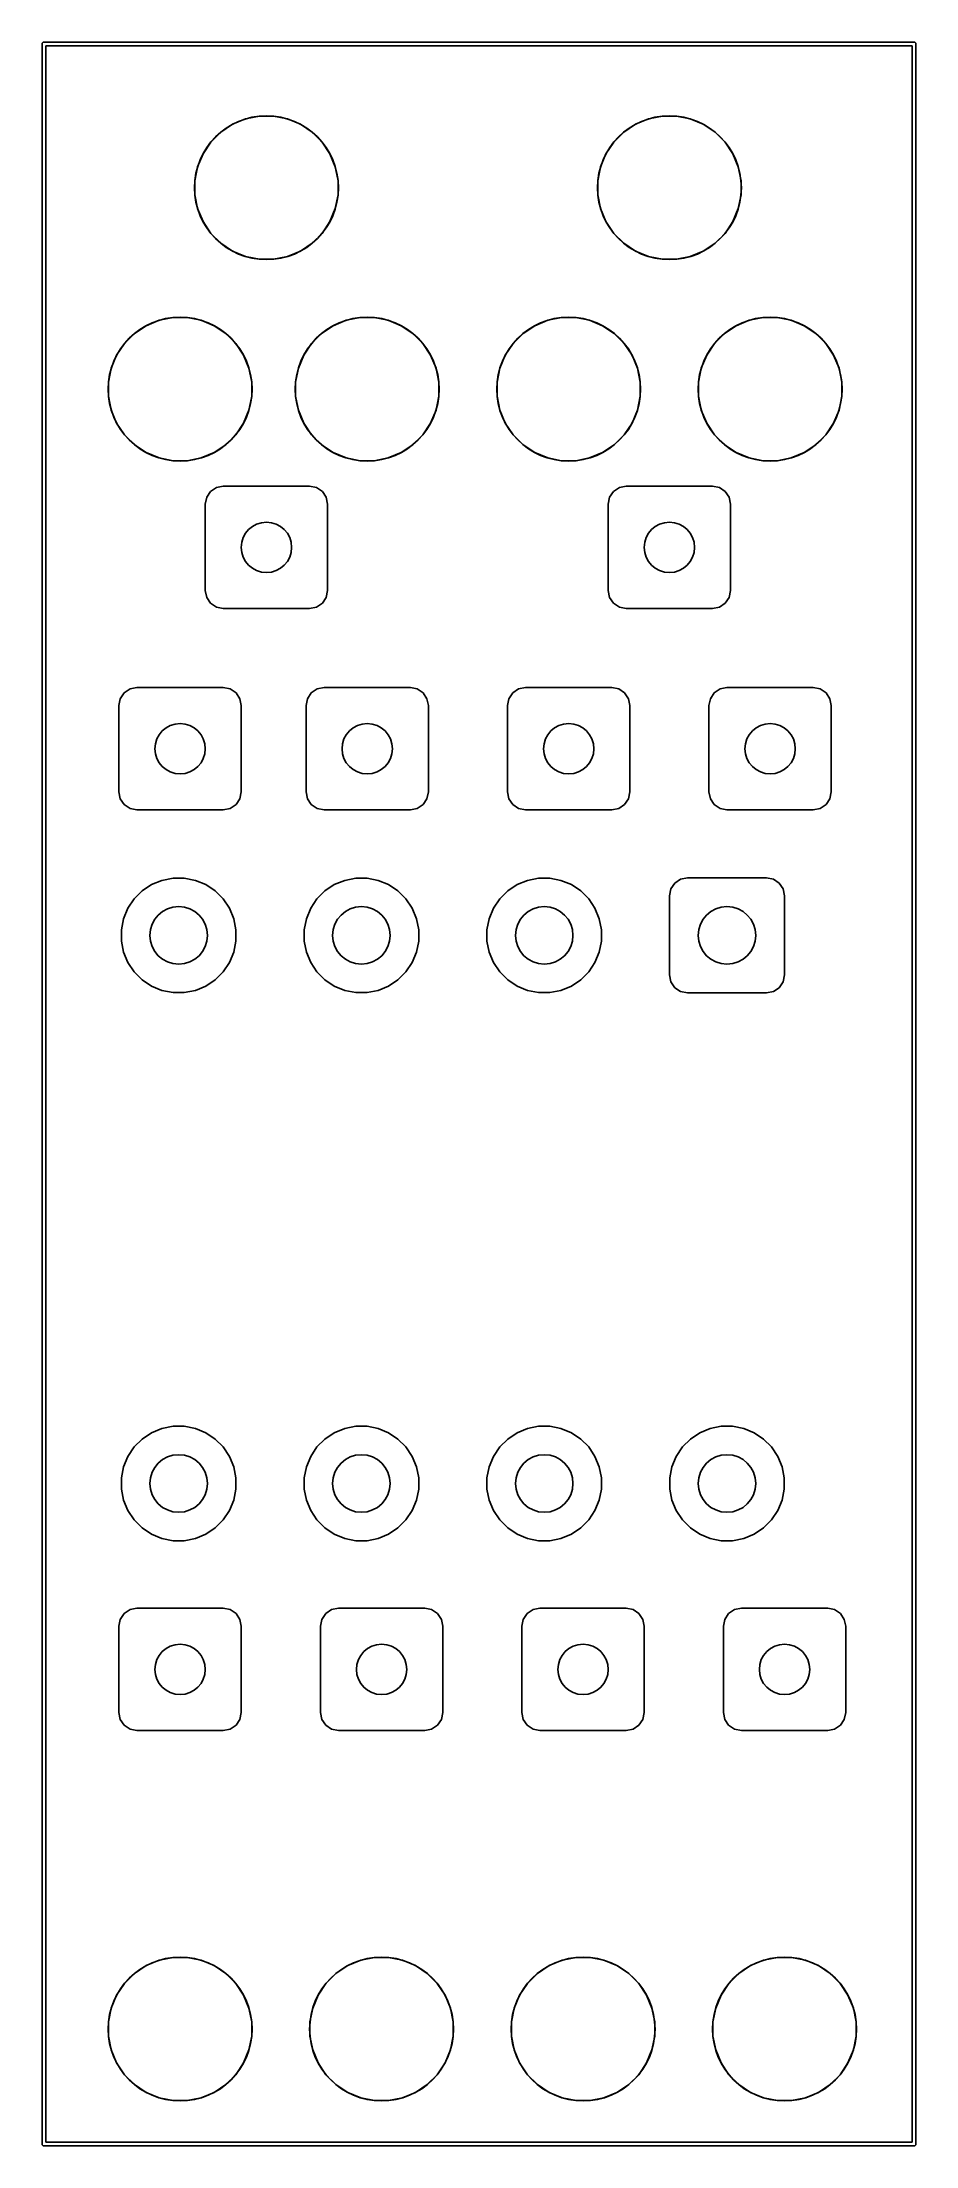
# Model space of a CAD drawing. Extents: x 131.9 to 144, y -91 to -61.8.
import ezdxf

# ---------------------------------------------------------------- set-up
doc = ezdxf.new("R2010")
doc.units = 0
doc.layers.add('BLACK', color=7, linetype='CONTINUOUS')

msp = doc.modelspace()

# ---------------------------------------------------------------- linework, layer by layer
at = {"layer": 'BLACK', "linetype": 'CONTINUOUS'}
for p, q in [((131.881736, -61.8), (131.883639, -61.790433)), ((131.881736, -91), (131.881736, -61.8)), ((131.883639, -61.790433), (131.897169, -61.776903)), ((131.897169, -61.776903), (131.906736, -61.775)), ((131.906736, -61.775), (144.000728, -61.775)), ((131.931736, -61.825), (131.931736, -90.975)), ((143.975728, -61.825), (131.931736, -61.825)), ((143.975728, -90.975), (143.975728, -61.825)), ((144.000728, -61.775), (144.010295, -61.776903)), ((144.010295, -61.776903), (144.023825, -61.790433)), ((144.023825, -61.790433), (144.025728, -61.8)), ((144.025728, -61.8), (144.025728, -91)), ((134.528603, -62.918079), (134.709715, -62.84306)), ((134.709715, -62.84306), (134.901983, -62.804815)), ((134.901983, -62.804815), (135.098017, -62.804815)), ((135.098017, -62.804815), (135.290285, -62.84306)), ((135.290285, -62.84306), (135.471397, -62.918079)), ((140.128603, -62.918079), (140.309715, -62.84306)), ((140.309715, -62.84306), (140.501983, -62.804815)), ((140.501983, -62.804815), (140.698017, -62.804815)), ((140.698017, -62.804815), (140.890285, -62.84306)), ((140.890285, -62.84306), (141.071397, -62.918079)), ((134.118079, -63.328603), (134.22699, -63.165607)), ((134.22699, -63.165607), (134.365607, -63.02699)), ((134.365607, -63.02699), (134.528603, -62.918079)), ((135.471397, -62.918079), (135.634393, -63.02699)), ((135.634393, -63.02699), (135.77301, -63.165607)), ((135.77301, -63.165607), (135.881921, -63.328603)), ((139.718079, -63.328603), (139.82699, -63.165607)), ((139.82699, -63.165607), (139.965607, -63.02699)), ((139.965607, -63.02699), (140.128603, -62.918079)), ((141.071397, -62.918079), (141.234393, -63.02699)), ((141.234393, -63.02699), (141.37301, -63.165607)), ((141.37301, -63.165607), (141.481921, -63.328603)), ((134.04306, -63.509715), (134.118079, -63.328603)), ((135.881921, -63.328603), (135.95694, -63.509715)), ((139.64306, -63.509715), (139.718079, -63.328603)), ((141.481921, -63.328603), (141.55694, -63.509715)), ((134.004815, -63.701983), (134.04306, -63.509715)), ((134.004815, -63.898017), (134.004815, -63.701983)), ((135.95694, -63.509715), (135.995185, -63.701983)), ((135.995185, -63.701983), (135.995185, -63.898017)), ((139.604815, -63.701983), (139.64306, -63.509715)), ((139.604815, -63.898017), (139.604815, -63.701983)), ((141.55694, -63.509715), (141.595185, -63.701983)), ((141.595185, -63.701983), (141.595185, -63.898017)), ((134.04306, -64.090285), (134.004815, -63.898017)), ((135.995185, -63.898017), (135.95694, -64.090285)), ((139.64306, -64.090285), (139.604815, -63.898017)), ((141.595185, -63.898017), (141.55694, -64.090285)), ((134.118079, -64.271397), (134.04306, -64.090285)), ((134.22699, -64.434393), (134.118079, -64.271397)), ((135.881921, -64.271397), (135.77301, -64.434393)), ((135.95694, -64.090285), (135.881921, -64.271397)), ((139.718079, -64.271397), (139.64306, -64.090285)), ((139.82699, -64.434393), (139.718079, -64.271397)), ((141.481921, -64.271397), (141.37301, -64.434393)), ((141.55694, -64.090285), (141.481921, -64.271397)), ((134.365607, -64.57301), (134.22699, -64.434393)), ((134.528603, -64.681921), (134.365607, -64.57301)), ((135.634393, -64.57301), (135.471397, -64.681921)), ((135.77301, -64.434393), (135.634393, -64.57301)), ((139.965607, -64.57301), (139.82699, -64.434393)), ((140.128603, -64.681921), (139.965607, -64.57301)), ((141.234393, -64.57301), (141.071397, -64.681921)), ((141.37301, -64.434393), (141.234393, -64.57301)), ((134.709715, -64.75694), (134.528603, -64.681921)), ((134.901983, -64.795185), (134.709715, -64.75694)), ((135.098017, -64.795185), (134.901983, -64.795185)), ((135.290285, -64.75694), (135.098017, -64.795185)), ((135.471397, -64.681921), (135.290285, -64.75694)), ((140.309715, -64.75694), (140.128603, -64.681921)), ((140.501983, -64.795185), (140.309715, -64.75694)), ((140.698017, -64.795185), (140.501983, -64.795185)), ((140.890285, -64.75694), (140.698017, -64.795185)), ((141.071397, -64.681921), (140.890285, -64.75694)), ((133.165607, -65.82699), (133.328603, -65.718079)), ((133.328603, -65.718079), (133.509715, -65.64306)), ((133.509715, -65.64306), (133.701983, -65.604815)), ((133.701983, -65.604815), (133.898017, -65.604815)), ((133.898017, -65.604815), (134.090285, -65.64306)), ((134.090285, -65.64306), (134.271397, -65.718079)), ((134.271397, -65.718079), (134.434393, -65.82699)), ((135.765607, -65.82699), (135.928603, -65.718079)), ((135.928603, -65.718079), (136.109715, -65.64306)), ((136.109715, -65.64306), (136.301983, -65.604815)), ((136.301983, -65.604815), (136.498017, -65.604815)), ((136.498017, -65.604815), (136.690285, -65.64306)), ((136.690285, -65.64306), (136.871397, -65.718079)), ((136.871397, -65.718079), (137.034393, -65.82699)), ((138.565607, -65.82699), (138.728603, -65.718079)), ((138.728603, -65.718079), (138.909715, -65.64306)), ((138.909715, -65.64306), (139.101983, -65.604815)), ((139.101983, -65.604815), (139.298017, -65.604815)), ((139.298017, -65.604815), (139.490285, -65.64306)), ((139.490285, -65.64306), (139.671397, -65.718079)), ((139.671397, -65.718079), (139.834393, -65.82699)), ((141.365607, -65.82699), (141.528603, -65.718079)), ((141.528603, -65.718079), (141.709715, -65.64306)), ((141.709715, -65.64306), (141.901983, -65.604815)), ((141.901983, -65.604815), (142.098017, -65.604815)), ((142.098017, -65.604815), (142.290285, -65.64306)), ((142.290285, -65.64306), (142.471397, -65.718079)), ((142.471397, -65.718079), (142.634393, -65.82699)), ((132.918079, -66.128603), (133.02699, -65.965607)), ((133.02699, -65.965607), (133.165607, -65.82699)), ((134.434393, -65.82699), (134.57301, -65.965607)), ((134.57301, -65.965607), (134.681921, -66.128603)), ((135.518079, -66.128603), (135.62699, -65.965607)), ((135.62699, -65.965607), (135.765607, -65.82699)), ((137.034393, -65.82699), (137.17301, -65.965607)), ((137.17301, -65.965607), (137.281921, -66.128603)), ((138.318079, -66.128603), (138.42699, -65.965607)), ((138.42699, -65.965607), (138.565607, -65.82699)), ((139.834393, -65.82699), (139.97301, -65.965607)), ((139.97301, -65.965607), (140.081921, -66.128603)), ((141.118079, -66.128603), (141.22699, -65.965607)), ((141.22699, -65.965607), (141.365607, -65.82699)), ((142.634393, -65.82699), (142.77301, -65.965607)), ((142.77301, -65.965607), (142.881921, -66.128603)), ((132.804815, -66.501983), (132.84306, -66.309715)), ((132.84306, -66.309715), (132.918079, -66.128603)), ((134.681921, -66.128603), (134.75694, -66.309715)), ((134.75694, -66.309715), (134.795185, -66.501983)), ((135.404815, -66.501983), (135.44306, -66.309715)), ((135.44306, -66.309715), (135.518079, -66.128603)), ((137.281921, -66.128603), (137.35694, -66.309715)), ((137.35694, -66.309715), (137.395185, -66.501983)), ((138.204815, -66.501983), (138.24306, -66.309715)), ((138.24306, -66.309715), (138.318079, -66.128603)), ((140.081921, -66.128603), (140.15694, -66.309715)), ((140.15694, -66.309715), (140.195185, -66.501983)), ((141.004815, -66.501983), (141.04306, -66.309715)), ((141.04306, -66.309715), (141.118079, -66.128603)), ((142.881921, -66.128603), (142.95694, -66.309715)), ((142.95694, -66.309715), (142.995185, -66.501983)), ((132.804815, -66.698017), (132.804815, -66.501983)), ((134.795185, -66.501983), (134.795185, -66.698017)), ((135.404815, -66.698017), (135.404815, -66.501983)), ((137.395185, -66.501983), (137.395185, -66.698017)), ((138.204815, -66.698017), (138.204815, -66.501983)), ((140.195185, -66.501983), (140.195185, -66.698017)), ((141.004815, -66.698017), (141.004815, -66.501983)), ((142.995185, -66.501983), (142.995185, -66.698017)), ((132.84306, -66.890285), (132.804815, -66.698017)), ((132.918079, -67.071397), (132.84306, -66.890285)), ((134.75694, -66.890285), (134.681921, -67.071397)), ((134.795185, -66.698017), (134.75694, -66.890285)), ((135.44306, -66.890285), (135.404815, -66.698017)), ((135.518079, -67.071397), (135.44306, -66.890285)), ((137.35694, -66.890285), (137.281921, -67.071397)), ((137.395185, -66.698017), (137.35694, -66.890285)), ((138.24306, -66.890285), (138.204815, -66.698017)), ((138.318079, -67.071397), (138.24306, -66.890285)), ((140.15694, -66.890285), (140.081921, -67.071397)), ((140.195185, -66.698017), (140.15694, -66.890285)), ((141.04306, -66.890285), (141.004815, -66.698017)), ((141.118079, -67.071397), (141.04306, -66.890285)), ((142.95694, -66.890285), (142.881921, -67.071397)), ((142.995185, -66.698017), (142.95694, -66.890285)), ((133.02699, -67.234393), (132.918079, -67.071397)), ((133.165607, -67.37301), (133.02699, -67.234393)), ((134.57301, -67.234393), (134.434393, -67.37301)), ((134.681921, -67.071397), (134.57301, -67.234393)), ((135.62699, -67.234393), (135.518079, -67.071397)), ((135.765607, -67.37301), (135.62699, -67.234393)), ((137.17301, -67.234393), (137.034393, -67.37301)), ((137.281921, -67.071397), (137.17301, -67.234393)), ((138.42699, -67.234393), (138.318079, -67.071397)), ((138.565607, -67.37301), (138.42699, -67.234393)), ((139.97301, -67.234393), (139.834393, -67.37301)), ((140.081921, -67.071397), (139.97301, -67.234393)), ((141.22699, -67.234393), (141.118079, -67.071397)), ((141.365607, -67.37301), (141.22699, -67.234393)), ((142.77301, -67.234393), (142.634393, -67.37301)), ((142.881921, -67.071397), (142.77301, -67.234393)), ((133.328603, -67.481921), (133.165607, -67.37301)), ((133.509715, -67.55694), (133.328603, -67.481921)), ((133.701983, -67.595185), (133.509715, -67.55694)), ((134.090285, -67.55694), (133.898017, -67.595185)), ((134.271397, -67.481921), (134.090285, -67.55694)), ((134.434393, -67.37301), (134.271397, -67.481921)), ((135.928603, -67.481921), (135.765607, -67.37301)), ((136.109715, -67.55694), (135.928603, -67.481921)), ((136.301983, -67.595185), (136.109715, -67.55694)), ((136.690285, -67.55694), (136.498017, -67.595185)), ((136.871397, -67.481921), (136.690285, -67.55694)), ((137.034393, -67.37301), (136.871397, -67.481921)), ((138.728603, -67.481921), (138.565607, -67.37301)), ((138.909715, -67.55694), (138.728603, -67.481921)), ((139.101983, -67.595185), (138.909715, -67.55694)), ((139.490285, -67.55694), (139.298017, -67.595185)), ((139.671397, -67.481921), (139.490285, -67.55694)), ((139.834393, -67.37301), (139.671397, -67.481921)), ((141.528603, -67.481921), (141.365607, -67.37301)), ((141.709715, -67.55694), (141.528603, -67.481921)), ((141.901983, -67.595185), (141.709715, -67.55694)), ((142.290285, -67.55694), (142.098017, -67.595185)), ((142.471397, -67.481921), (142.290285, -67.55694)), ((142.634393, -67.37301), (142.471397, -67.481921)), ((133.898017, -67.595185), (133.701983, -67.595185)), ((136.498017, -67.595185), (136.301983, -67.595185)), ((139.298017, -67.595185), (139.101983, -67.595185)), ((142.098017, -67.595185), (141.901983, -67.595185)), ((134.15, -68.2), (134.16903, -68.104329)), ((134.16903, -68.104329), (134.223223, -68.023223)), ((134.223223, -68.023223), (134.304329, -67.96903)), ((134.304329, -67.96903), (134.4, -67.95)), ((134.4, -67.95), (135.6, -67.95)), ((135.6, -67.95), (135.695671, -67.96903)), ((135.695671, -67.96903), (135.776777, -68.023223)), ((135.776777, -68.023223), (135.83097, -68.104329)), ((135.83097, -68.104329), (135.85, -68.2)), ((139.75, -68.2), (139.76903, -68.104329)), ((139.76903, -68.104329), (139.823223, -68.023223)), ((139.823223, -68.023223), (139.904329, -67.96903)), ((139.904329, -67.96903), (140, -67.95)), ((140, -67.95), (141.2, -67.95)), ((141.2, -67.95), (141.295671, -67.96903)), ((141.295671, -67.96903), (141.376777, -68.023223)), ((141.376777, -68.023223), (141.43097, -68.104329)), ((141.43097, -68.104329), (141.45, -68.2)), ((134.15, -69.4), (134.15, -68.2)), ((135.85, -68.2), (135.85, -69.4)), ((139.75, -69.4), (139.75, -68.2)), ((141.45, -68.2), (141.45, -69.4)), ((134.16903, -69.495671), (134.15, -69.4)), ((134.223223, -69.576777), (134.16903, -69.495671)), ((134.304329, -69.63097), (134.223223, -69.576777)), ((135.776777, -69.576777), (135.695671, -69.63097)), ((135.83097, -69.495671), (135.776777, -69.576777)), ((135.85, -69.4), (135.83097, -69.495671)), ((139.76903, -69.495671), (139.75, -69.4)), ((139.823223, -69.576777), (139.76903, -69.495671)), ((139.904329, -69.63097), (139.823223, -69.576777)), ((141.376777, -69.576777), (141.295671, -69.63097)), ((141.43097, -69.495671), (141.376777, -69.576777)), ((141.45, -69.4), (141.43097, -69.495671)), ((134.4, -69.65), (134.304329, -69.63097)), ((135.6, -69.65), (134.4, -69.65)), ((135.695671, -69.63097), (135.6, -69.65)), ((140, -69.65), (139.904329, -69.63097)), ((141.2, -69.65), (140, -69.65)), ((141.295671, -69.63097), (141.2, -69.65)), ((133.023223, -70.823223), (133.104329, -70.76903)), ((133.104329, -70.76903), (133.2, -70.75)), ((133.2, -70.75), (134.4, -70.75)), ((134.4, -70.75), (134.495671, -70.76903)), ((134.495671, -70.76903), (134.576777, -70.823223)), ((135.623223, -70.823223), (135.704329, -70.76903)), ((135.704329, -70.76903), (135.8, -70.75)), ((135.8, -70.75), (137, -70.75)), ((137, -70.75), (137.095671, -70.76903)), ((137.095671, -70.76903), (137.176777, -70.823223)), ((138.423223, -70.823223), (138.504329, -70.76903)), ((138.504329, -70.76903), (138.6, -70.75)), ((138.6, -70.75), (139.8, -70.75)), ((139.8, -70.75), (139.895671, -70.76903)), ((139.895671, -70.76903), (139.976777, -70.823223)), ((141.223223, -70.823223), (141.304329, -70.76903)), ((141.304329, -70.76903), (141.4, -70.75)), ((141.4, -70.75), (142.6, -70.75)), ((142.6, -70.75), (142.695671, -70.76903)), ((142.695671, -70.76903), (142.776777, -70.823223)), ((132.95, -71), (132.96903, -70.904329)), ((132.95, -72.2), (132.95, -71)), ((132.96903, -70.904329), (133.023223, -70.823223)), ((134.576777, -70.823223), (134.63097, -70.904329)), ((134.63097, -70.904329), (134.65, -71)), ((134.65, -71), (134.65, -72.2)), ((135.55, -71), (135.56903, -70.904329)), ((135.55, -72.2), (135.55, -71)), ((135.56903, -70.904329), (135.623223, -70.823223)), ((137.176777, -70.823223), (137.23097, -70.904329)), ((137.23097, -70.904329), (137.25, -71)), ((137.25, -71), (137.25, -72.2)), ((138.35, -71), (138.36903, -70.904329)), ((138.35, -72.2), (138.35, -71)), ((138.36903, -70.904329), (138.423223, -70.823223)), ((139.976777, -70.823223), (140.03097, -70.904329)), ((140.03097, -70.904329), (140.05, -71)), ((140.05, -71), (140.05, -72.2)), ((141.15, -71), (141.16903, -70.904329)), ((141.15, -72.2), (141.15, -71)), ((141.16903, -70.904329), (141.223223, -70.823223)), ((142.776777, -70.823223), (142.83097, -70.904329)), ((142.83097, -70.904329), (142.85, -71)), ((142.85, -71), (142.85, -72.2)), ((132.96903, -72.295671), (132.95, -72.2)), ((134.65, -72.2), (134.63097, -72.295671)), ((135.56903, -72.295671), (135.55, -72.2)), ((137.25, -72.2), (137.23097, -72.295671)), ((138.36903, -72.295671), (138.35, -72.2)), ((140.05, -72.2), (140.03097, -72.295671)), ((141.16903, -72.295671), (141.15, -72.2)), ((142.85, -72.2), (142.83097, -72.295671)), ((133.023223, -72.376777), (132.96903, -72.295671)), ((133.104329, -72.43097), (133.023223, -72.376777)), ((133.2, -72.45), (133.104329, -72.43097)), ((134.4, -72.45), (133.2, -72.45)), ((134.495671, -72.43097), (134.4, -72.45)), ((134.576777, -72.376777), (134.495671, -72.43097)), ((134.63097, -72.295671), (134.576777, -72.376777)), ((135.623223, -72.376777), (135.56903, -72.295671)), ((135.704329, -72.43097), (135.623223, -72.376777)), ((135.8, -72.45), (135.704329, -72.43097)), ((137, -72.45), (135.8, -72.45)), ((137.095671, -72.43097), (137, -72.45)), ((137.176777, -72.376777), (137.095671, -72.43097)), ((137.23097, -72.295671), (137.176777, -72.376777)), ((138.423223, -72.376777), (138.36903, -72.295671)), ((138.504329, -72.43097), (138.423223, -72.376777)), ((138.6, -72.45), (138.504329, -72.43097)), ((139.8, -72.45), (138.6, -72.45)), ((139.895671, -72.43097), (139.8, -72.45)), ((139.976777, -72.376777), (139.895671, -72.43097)), ((140.03097, -72.295671), (139.976777, -72.376777)), ((141.223223, -72.376777), (141.16903, -72.295671)), ((141.304329, -72.43097), (141.223223, -72.376777)), ((141.4, -72.45), (141.304329, -72.43097)), ((142.6, -72.45), (141.4, -72.45)), ((142.695671, -72.43097), (142.6, -72.45)), ((142.776777, -72.376777), (142.695671, -72.43097)), ((142.83097, -72.295671), (142.776777, -72.376777)), ((133.547772, -73.429448), (133.701586, -73.398852)), ((133.701586, -73.398852), (133.858414, -73.398852)), ((133.858414, -73.398852), (134.012228, -73.429448)), ((136.087772, -73.429448), (136.241586, -73.398852)), ((136.241586, -73.398852), (136.398414, -73.398852)), ((136.398414, -73.398852), (136.552228, -73.429448)), ((138.627772, -73.429448), (138.781586, -73.398852)), ((138.781586, -73.398852), (138.938414, -73.398852)), ((138.938414, -73.398852), (139.092228, -73.429448)), ((140.673223, -73.468223), (140.754329, -73.41403)), ((140.754329, -73.41403), (140.85, -73.395)), ((140.85, -73.395), (141.95, -73.395)), ((141.95, -73.395), (142.045671, -73.41403)), ((142.045671, -73.41403), (142.126777, -73.468223)), ((133.074463, -73.817883), (133.161592, -73.687485)), ((133.161592, -73.687485), (133.272485, -73.576592)), ((133.272485, -73.576592), (133.402883, -73.489463)), ((133.402883, -73.489463), (133.547772, -73.429448)), ((134.012228, -73.429448), (134.157117, -73.489463)), ((134.157117, -73.489463), (134.287515, -73.576592)), ((134.287515, -73.576592), (134.398408, -73.687485)), ((134.398408, -73.687485), (134.485537, -73.817883)), ((135.614463, -73.817883), (135.701592, -73.687485)), ((135.701592, -73.687485), (135.812485, -73.576592)), ((135.812485, -73.576592), (135.942883, -73.489463)), ((135.942883, -73.489463), (136.087772, -73.429448)), ((136.552228, -73.429448), (136.697117, -73.489463)), ((136.697117, -73.489463), (136.827515, -73.576592)), ((136.827515, -73.576592), (136.938408, -73.687485)), ((136.938408, -73.687485), (137.025537, -73.817883)), ((138.154463, -73.817883), (138.241592, -73.687485)), ((138.241592, -73.687485), (138.352485, -73.576592)), ((138.352485, -73.576592), (138.482883, -73.489463)), ((138.482883, -73.489463), (138.627772, -73.429448)), ((139.092228, -73.429448), (139.237117, -73.489463)), ((139.237117, -73.489463), (139.367515, -73.576592)), ((139.367515, -73.576592), (139.478408, -73.687485)), ((139.478408, -73.687485), (139.565537, -73.817883)), ((140.6, -73.645), (140.61903, -73.549329)), ((140.6, -74.745), (140.6, -73.645)), ((140.61903, -73.549329), (140.673223, -73.468223)), ((142.126777, -73.468223), (142.18097, -73.549329)), ((142.18097, -73.549329), (142.2, -73.645)), ((142.2, -73.645), (142.2, -74.745)), ((132.983852, -74.116586), (133.014448, -73.962772)), ((133.014448, -73.962772), (133.074463, -73.817883)), ((134.485537, -73.817883), (134.545552, -73.962772)), ((134.545552, -73.962772), (134.576148, -74.116586)), ((135.523852, -74.116586), (135.554448, -73.962772)), ((135.554448, -73.962772), (135.614463, -73.817883)), ((137.025537, -73.817883), (137.085552, -73.962772)), ((137.085552, -73.962772), (137.116148, -74.116586)), ((138.063852, -74.116586), (138.094448, -73.962772)), ((138.094448, -73.962772), (138.154463, -73.817883)), ((139.565537, -73.817883), (139.625552, -73.962772)), ((139.625552, -73.962772), (139.656148, -74.116586)), ((132.983852, -74.273414), (132.983852, -74.116586)), ((133.014448, -74.427228), (132.983852, -74.273414)), ((134.576148, -74.273414), (134.545552, -74.427228)), ((134.576148, -74.116586), (134.576148, -74.273414)), ((135.523852, -74.273414), (135.523852, -74.116586)), ((135.554448, -74.427228), (135.523852, -74.273414)), ((137.116148, -74.273414), (137.085552, -74.427228)), ((137.116148, -74.116586), (137.116148, -74.273414)), ((138.063852, -74.273414), (138.063852, -74.116586)), ((138.094448, -74.427228), (138.063852, -74.273414)), ((139.656148, -74.273414), (139.625552, -74.427228)), ((139.656148, -74.116586), (139.656148, -74.273414)), ((133.074463, -74.572117), (133.014448, -74.427228)), ((133.161592, -74.702515), (133.074463, -74.572117)), ((134.485537, -74.572117), (134.398408, -74.702515)), ((134.545552, -74.427228), (134.485537, -74.572117)), ((135.614463, -74.572117), (135.554448, -74.427228)), ((135.701592, -74.702515), (135.614463, -74.572117)), ((137.025537, -74.572117), (136.938408, -74.702515)), ((137.085552, -74.427228), (137.025537, -74.572117)), ((138.154463, -74.572117), (138.094448, -74.427228)), ((138.241592, -74.702515), (138.154463, -74.572117)), ((139.565537, -74.572117), (139.478408, -74.702515)), ((139.625552, -74.427228), (139.565537, -74.572117)), ((133.272485, -74.813408), (133.161592, -74.702515)), ((133.402883, -74.900537), (133.272485, -74.813408)), ((134.287515, -74.813408), (134.157117, -74.900537)), ((134.398408, -74.702515), (134.287515, -74.813408)), ((135.812485, -74.813408), (135.701592, -74.702515)), ((135.942883, -74.900537), (135.812485, -74.813408)), ((136.827515, -74.813408), (136.697117, -74.900537)), ((136.938408, -74.702515), (136.827515, -74.813408)), ((138.352485, -74.813408), (138.241592, -74.702515)), ((138.482883, -74.900537), (138.352485, -74.813408)), ((139.367515, -74.813408), (139.237117, -74.900537)), ((139.478408, -74.702515), (139.367515, -74.813408)), ((140.61903, -74.840671), (140.6, -74.745)), ((140.673223, -74.921777), (140.61903, -74.840671)), ((142.18097, -74.840671), (142.126777, -74.921777)), ((142.2, -74.745), (142.18097, -74.840671)), ((133.547772, -74.960552), (133.402883, -74.900537)), ((133.701586, -74.991148), (133.547772, -74.960552)), ((133.858414, -74.991148), (133.701586, -74.991148)), ((134.012228, -74.960552), (133.858414, -74.991148)), ((134.157117, -74.900537), (134.012228, -74.960552)), ((136.087772, -74.960552), (135.942883, -74.900537)), ((136.241586, -74.991148), (136.087772, -74.960552)), ((136.398414, -74.991148), (136.241586, -74.991148)), ((136.552228, -74.960552), (136.398414, -74.991148)), ((136.697117, -74.900537), (136.552228, -74.960552)), ((138.627772, -74.960552), (138.482883, -74.900537)), ((138.781586, -74.991148), (138.627772, -74.960552)), ((138.938414, -74.991148), (138.781586, -74.991148)), ((139.092228, -74.960552), (138.938414, -74.991148)), ((139.237117, -74.900537), (139.092228, -74.960552)), ((140.754329, -74.97597), (140.673223, -74.921777)), ((140.85, -74.995), (140.754329, -74.97597)), ((141.95, -74.995), (140.85, -74.995)), ((142.045671, -74.97597), (141.95, -74.995)), ((142.126777, -74.921777), (142.045671, -74.97597)), ((133.547772, -81.049448), (133.701586, -81.018852)), ((133.701586, -81.018852), (133.858414, -81.018852)), ((133.858414, -81.018852), (134.012228, -81.049448)), ((136.087772, -81.049448), (136.241586, -81.018852)), ((136.241586, -81.018852), (136.398414, -81.018852)), ((136.398414, -81.018852), (136.552228, -81.049448)), ((138.627772, -81.049448), (138.781586, -81.018852)), ((138.781586, -81.018852), (138.938414, -81.018852)), ((138.938414, -81.018852), (139.092228, -81.049448)), ((141.167772, -81.049448), (141.321586, -81.018852)), ((141.321586, -81.018852), (141.478414, -81.018852)), ((141.478414, -81.018852), (141.632228, -81.049448)), ((133.074463, -81.437883), (133.161592, -81.307485)), ((133.161592, -81.307485), (133.272485, -81.196592)), ((133.272485, -81.196592), (133.402883, -81.109463)), ((133.402883, -81.109463), (133.547772, -81.049448)), ((134.012228, -81.049448), (134.157117, -81.109463)), ((134.157117, -81.109463), (134.287515, -81.196592)), ((134.287515, -81.196592), (134.398408, -81.307485)), ((134.398408, -81.307485), (134.485537, -81.437883)), ((135.614463, -81.437883), (135.701592, -81.307485)), ((135.701592, -81.307485), (135.812485, -81.196592)), ((135.812485, -81.196592), (135.942883, -81.109463)), ((135.942883, -81.109463), (136.087772, -81.049448)), ((136.552228, -81.049448), (136.697117, -81.109463)), ((136.697117, -81.109463), (136.827515, -81.196592)), ((136.827515, -81.196592), (136.938408, -81.307485)), ((136.938408, -81.307485), (137.025537, -81.437883)), ((138.154463, -81.437883), (138.241592, -81.307485)), ((138.241592, -81.307485), (138.352485, -81.196592)), ((138.352485, -81.196592), (138.482883, -81.109463)), ((138.482883, -81.109463), (138.627772, -81.049448)), ((139.092228, -81.049448), (139.237117, -81.109463)), ((139.237117, -81.109463), (139.367515, -81.196592)), ((139.367515, -81.196592), (139.478408, -81.307485)), ((139.478408, -81.307485), (139.565537, -81.437883)), ((140.694463, -81.437883), (140.781592, -81.307485)), ((140.781592, -81.307485), (140.892485, -81.196592)), ((140.892485, -81.196592), (141.022883, -81.109463)), ((141.022883, -81.109463), (141.167772, -81.049448)), ((141.632228, -81.049448), (141.777117, -81.109463)), ((141.777117, -81.109463), (141.907515, -81.196592)), ((141.907515, -81.196592), (142.018408, -81.307485)), ((142.018408, -81.307485), (142.105537, -81.437883)), ((132.983852, -81.736586), (133.014448, -81.582772)), ((133.014448, -81.582772), (133.074463, -81.437883)), ((134.485537, -81.437883), (134.545552, -81.582772)), ((134.545552, -81.582772), (134.576148, -81.736586)), ((135.523852, -81.736586), (135.554448, -81.582772)), ((135.554448, -81.582772), (135.614463, -81.437883)), ((137.025537, -81.437883), (137.085552, -81.582772)), ((137.085552, -81.582772), (137.116148, -81.736586)), ((138.063852, -81.736586), (138.094448, -81.582772)), ((138.094448, -81.582772), (138.154463, -81.437883)), ((139.565537, -81.437883), (139.625552, -81.582772)), ((139.625552, -81.582772), (139.656148, -81.736586)), ((140.603852, -81.736586), (140.634448, -81.582772)), ((140.634448, -81.582772), (140.694463, -81.437883)), ((142.105537, -81.437883), (142.165552, -81.582772)), ((142.165552, -81.582772), (142.196148, -81.736586)), ((132.983852, -81.893414), (132.983852, -81.736586)), ((133.014448, -82.047228), (132.983852, -81.893414)), ((134.576148, -81.893414), (134.545552, -82.047228)), ((134.576148, -81.736586), (134.576148, -81.893414)), ((135.523852, -81.893414), (135.523852, -81.736586)), ((135.554448, -82.047228), (135.523852, -81.893414)), ((137.116148, -81.893414), (137.085552, -82.047228)), ((137.116148, -81.736586), (137.116148, -81.893414)), ((138.063852, -81.893414), (138.063852, -81.736586)), ((138.094448, -82.047228), (138.063852, -81.893414)), ((139.656148, -81.893414), (139.625552, -82.047228)), ((139.656148, -81.736586), (139.656148, -81.893414)), ((140.603852, -81.893414), (140.603852, -81.736586)), ((140.634448, -82.047228), (140.603852, -81.893414)), ((142.196148, -81.893414), (142.165552, -82.047228)), ((142.196148, -81.736586), (142.196148, -81.893414)), ((133.074463, -82.192117), (133.014448, -82.047228)), ((133.161592, -82.322515), (133.074463, -82.192117)), ((134.485537, -82.192117), (134.398408, -82.322515)), ((134.545552, -82.047228), (134.485537, -82.192117)), ((135.614463, -82.192117), (135.554448, -82.047228)), ((135.701592, -82.322515), (135.614463, -82.192117)), ((137.025537, -82.192117), (136.938408, -82.322515)), ((137.085552, -82.047228), (137.025537, -82.192117)), ((138.154463, -82.192117), (138.094448, -82.047228)), ((138.241592, -82.322515), (138.154463, -82.192117)), ((139.565537, -82.192117), (139.478408, -82.322515)), ((139.625552, -82.047228), (139.565537, -82.192117)), ((140.694463, -82.192117), (140.634448, -82.047228)), ((140.781592, -82.322515), (140.694463, -82.192117)), ((142.105537, -82.192117), (142.018408, -82.322515)), ((142.165552, -82.047228), (142.105537, -82.192117)), ((133.272485, -82.433408), (133.161592, -82.322515)), ((133.402883, -82.520537), (133.272485, -82.433408)), ((134.287515, -82.433408), (134.157117, -82.520537)), ((134.398408, -82.322515), (134.287515, -82.433408)), ((135.812485, -82.433408), (135.701592, -82.322515)), ((135.942883, -82.520537), (135.812485, -82.433408)), ((136.827515, -82.433408), (136.697117, -82.520537)), ((136.938408, -82.322515), (136.827515, -82.433408)), ((138.352485, -82.433408), (138.241592, -82.322515)), ((138.482883, -82.520537), (138.352485, -82.433408)), ((139.367515, -82.433408), (139.237117, -82.520537)), ((139.478408, -82.322515), (139.367515, -82.433408)), ((140.892485, -82.433408), (140.781592, -82.322515)), ((141.022883, -82.520537), (140.892485, -82.433408)), ((141.907515, -82.433408), (141.777117, -82.520537)), ((142.018408, -82.322515), (141.907515, -82.433408)), ((133.547772, -82.580552), (133.402883, -82.520537)), ((133.701586, -82.611148), (133.547772, -82.580552)), ((133.858414, -82.611148), (133.701586, -82.611148)), ((134.012228, -82.580552), (133.858414, -82.611148)), ((134.157117, -82.520537), (134.012228, -82.580552)), ((136.087772, -82.580552), (135.942883, -82.520537)), ((136.241586, -82.611148), (136.087772, -82.580552)), ((136.398414, -82.611148), (136.241586, -82.611148)), ((136.552228, -82.580552), (136.398414, -82.611148)), ((136.697117, -82.520537), (136.552228, -82.580552)), ((138.627772, -82.580552), (138.482883, -82.520537)), ((138.781586, -82.611148), (138.627772, -82.580552)), ((138.938414, -82.611148), (138.781586, -82.611148)), ((139.092228, -82.580552), (138.938414, -82.611148)), ((139.237117, -82.520537), (139.092228, -82.580552)), ((141.167772, -82.580552), (141.022883, -82.520537)), ((141.321586, -82.611148), (141.167772, -82.580552)), ((141.478414, -82.611148), (141.321586, -82.611148)), ((141.632228, -82.580552), (141.478414, -82.611148)), ((141.777117, -82.520537), (141.632228, -82.580552)), ((132.96903, -83.704329), (133.023223, -83.623223)), ((133.023223, -83.623223), (133.104329, -83.56903)), ((133.104329, -83.56903), (133.2, -83.55)), ((133.2, -83.55), (134.4, -83.55)), ((134.4, -83.55), (134.495671, -83.56903)), ((134.495671, -83.56903), (134.576777, -83.623223)), ((134.576777, -83.623223), (134.63097, -83.704329)), ((135.76903, -83.704329), (135.823223, -83.623223)), ((135.823223, -83.623223), (135.904329, -83.56903)), ((135.904329, -83.56903), (136, -83.55)), ((136, -83.55), (137.2, -83.55)), ((137.2, -83.55), (137.295671, -83.56903)), ((137.295671, -83.56903), (137.376777, -83.623223)), ((137.376777, -83.623223), (137.43097, -83.704329)), ((138.56903, -83.704329), (138.623223, -83.623223)), ((138.623223, -83.623223), (138.704329, -83.56903)), ((138.704329, -83.56903), (138.8, -83.55)), ((138.8, -83.55), (140, -83.55)), ((140, -83.55), (140.095671, -83.56903)), ((140.095671, -83.56903), (140.176777, -83.623223)), ((140.176777, -83.623223), (140.23097, -83.704329)), ((141.36903, -83.704329), (141.423223, -83.623223)), ((141.423223, -83.623223), (141.504329, -83.56903)), ((141.504329, -83.56903), (141.6, -83.55)), ((141.6, -83.55), (142.8, -83.55)), ((142.8, -83.55), (142.895671, -83.56903)), ((142.895671, -83.56903), (142.976777, -83.623223)), ((142.976777, -83.623223), (143.03097, -83.704329)), ((132.95, -83.8), (132.96903, -83.704329)), ((132.95, -85), (132.95, -83.8)), ((134.63097, -83.704329), (134.65, -83.8)), ((134.65, -83.8), (134.65, -85)), ((135.75, -83.8), (135.76903, -83.704329)), ((135.75, -85), (135.75, -83.8)), ((137.43097, -83.704329), (137.45, -83.8)), ((137.45, -83.8), (137.45, -85)), ((138.55, -83.8), (138.56903, -83.704329)), ((138.55, -85), (138.55, -83.8)), ((140.23097, -83.704329), (140.25, -83.8)), ((140.25, -83.8), (140.25, -85)), ((141.35, -83.8), (141.36903, -83.704329)), ((141.35, -85), (141.35, -83.8)), ((143.03097, -83.704329), (143.05, -83.8)), ((143.05, -83.8), (143.05, -85)), ((132.96903, -85.095671), (132.95, -85)), ((133.023223, -85.176777), (132.96903, -85.095671)), ((134.63097, -85.095671), (134.576777, -85.176777)), ((134.65, -85), (134.63097, -85.095671)), ((135.76903, -85.095671), (135.75, -85)), ((135.823223, -85.176777), (135.76903, -85.095671)), ((137.43097, -85.095671), (137.376777, -85.176777)), ((137.45, -85), (137.43097, -85.095671)), ((138.56903, -85.095671), (138.55, -85)), ((138.623223, -85.176777), (138.56903, -85.095671)), ((140.23097, -85.095671), (140.176777, -85.176777)), ((140.25, -85), (140.23097, -85.095671)), ((141.36903, -85.095671), (141.35, -85)), ((141.423223, -85.176777), (141.36903, -85.095671)), ((143.03097, -85.095671), (142.976777, -85.176777)), ((143.05, -85), (143.03097, -85.095671)), ((133.104329, -85.23097), (133.023223, -85.176777)), ((133.2, -85.25), (133.104329, -85.23097)), ((134.4, -85.25), (133.2, -85.25)), ((134.495671, -85.23097), (134.4, -85.25)), ((134.576777, -85.176777), (134.495671, -85.23097)), ((135.904329, -85.23097), (135.823223, -85.176777)), ((136, -85.25), (135.904329, -85.23097)), ((137.2, -85.25), (136, -85.25)), ((137.295671, -85.23097), (137.2, -85.25)), ((137.376777, -85.176777), (137.295671, -85.23097)), ((138.704329, -85.23097), (138.623223, -85.176777)), ((138.8, -85.25), (138.704329, -85.23097)), ((140, -85.25), (138.8, -85.25)), ((140.095671, -85.23097), (140, -85.25)), ((140.176777, -85.176777), (140.095671, -85.23097)), ((141.504329, -85.23097), (141.423223, -85.176777)), ((141.6, -85.25), (141.504329, -85.23097)), ((142.8, -85.25), (141.6, -85.25)), ((142.895671, -85.23097), (142.8, -85.25)), ((142.976777, -85.176777), (142.895671, -85.23097)), ((133.02699, -88.765607), (133.165607, -88.62699)), ((133.165607, -88.62699), (133.328603, -88.518079)), ((133.328603, -88.518079), (133.509715, -88.44306)), ((133.509715, -88.44306), (133.701983, -88.404815)), ((133.701983, -88.404815), (133.898017, -88.404815)), ((133.898017, -88.404815), (134.090285, -88.44306)), ((134.090285, -88.44306), (134.271397, -88.518079)), ((134.271397, -88.518079), (134.434393, -88.62699)), ((134.434393, -88.62699), (134.57301, -88.765607)), ((135.82699, -88.765607), (135.965607, -88.62699)), ((135.965607, -88.62699), (136.128603, -88.518079)), ((136.128603, -88.518079), (136.309715, -88.44306)), ((136.309715, -88.44306), (136.501983, -88.404815)), ((136.501983, -88.404815), (136.698017, -88.404815)), ((136.698017, -88.404815), (136.890285, -88.44306)), ((136.890285, -88.44306), (137.071397, -88.518079)), ((137.071397, -88.518079), (137.234393, -88.62699)), ((137.234393, -88.62699), (137.37301, -88.765607)), ((138.62699, -88.765607), (138.765607, -88.62699)), ((138.765607, -88.62699), (138.928603, -88.518079)), ((138.928603, -88.518079), (139.109715, -88.44306)), ((139.109715, -88.44306), (139.301983, -88.404815)), ((139.301983, -88.404815), (139.498017, -88.404815)), ((139.498017, -88.404815), (139.690285, -88.44306)), ((139.690285, -88.44306), (139.871397, -88.518079)), ((139.871397, -88.518079), (140.034393, -88.62699)), ((140.034393, -88.62699), (140.17301, -88.765607)), ((141.42699, -88.765607), (141.565607, -88.62699)), ((141.565607, -88.62699), (141.728603, -88.518079)), ((141.728603, -88.518079), (141.909715, -88.44306)), ((141.909715, -88.44306), (142.101983, -88.404815)), ((142.101983, -88.404815), (142.298017, -88.404815)), ((142.298017, -88.404815), (142.490285, -88.44306)), ((142.490285, -88.44306), (142.671397, -88.518079)), ((142.671397, -88.518079), (142.834393, -88.62699)), ((142.834393, -88.62699), (142.97301, -88.765607)), ((132.918079, -88.928603), (133.02699, -88.765607)), ((134.57301, -88.765607), (134.681921, -88.928603)), ((135.718079, -88.928603), (135.82699, -88.765607)), ((137.37301, -88.765607), (137.481921, -88.928603)), ((138.518079, -88.928603), (138.62699, -88.765607)), ((140.17301, -88.765607), (140.281921, -88.928603)), ((141.318079, -88.928603), (141.42699, -88.765607)), ((142.97301, -88.765607), (143.081921, -88.928603)), ((132.804815, -89.301983), (132.84306, -89.109715)), ((132.84306, -89.109715), (132.918079, -88.928603)), ((134.681921, -88.928603), (134.75694, -89.109715)), ((134.75694, -89.109715), (134.795185, -89.301983)), ((135.604815, -89.301983), (135.64306, -89.109715)), ((135.64306, -89.109715), (135.718079, -88.928603)), ((137.481921, -88.928603), (137.55694, -89.109715)), ((137.55694, -89.109715), (137.595185, -89.301983)), ((138.404815, -89.301983), (138.44306, -89.109715)), ((138.44306, -89.109715), (138.518079, -88.928603)), ((140.281921, -88.928603), (140.35694, -89.109715)), ((140.35694, -89.109715), (140.395185, -89.301983)), ((141.204815, -89.301983), (141.24306, -89.109715)), ((141.24306, -89.109715), (141.318079, -88.928603)), ((143.081921, -88.928603), (143.15694, -89.109715)), ((143.15694, -89.109715), (143.195185, -89.301983)), ((132.804815, -89.498017), (132.804815, -89.301983)), ((132.84306, -89.690285), (132.804815, -89.498017)), ((134.795185, -89.498017), (134.75694, -89.690285)), ((134.795185, -89.301983), (134.795185, -89.498017)), ((135.604815, -89.498017), (135.604815, -89.301983)), ((135.64306, -89.690285), (135.604815, -89.498017)), ((137.595185, -89.498017), (137.55694, -89.690285)), ((137.595185, -89.301983), (137.595185, -89.498017)), ((138.404815, -89.498017), (138.404815, -89.301983)), ((138.44306, -89.690285), (138.404815, -89.498017)), ((140.395185, -89.498017), (140.35694, -89.690285)), ((140.395185, -89.301983), (140.395185, -89.498017)), ((141.204815, -89.498017), (141.204815, -89.301983)), ((141.24306, -89.690285), (141.204815, -89.498017)), ((143.195185, -89.498017), (143.15694, -89.690285)), ((143.195185, -89.301983), (143.195185, -89.498017)), ((132.918079, -89.871397), (132.84306, -89.690285)), ((134.75694, -89.690285), (134.681921, -89.871397)), ((135.718079, -89.871397), (135.64306, -89.690285)), ((137.55694, -89.690285), (137.481921, -89.871397)), ((138.518079, -89.871397), (138.44306, -89.690285)), ((140.35694, -89.690285), (140.281921, -89.871397)), ((141.318079, -89.871397), (141.24306, -89.690285)), ((143.15694, -89.690285), (143.081921, -89.871397)), ((133.02699, -90.034393), (132.918079, -89.871397)), ((133.165607, -90.17301), (133.02699, -90.034393)), ((134.57301, -90.034393), (134.434393, -90.17301)), ((134.681921, -89.871397), (134.57301, -90.034393)), ((135.82699, -90.034393), (135.718079, -89.871397)), ((135.965607, -90.17301), (135.82699, -90.034393)), ((137.37301, -90.034393), (137.234393, -90.17301)), ((137.481921, -89.871397), (137.37301, -90.034393)), ((138.62699, -90.034393), (138.518079, -89.871397)), ((138.765607, -90.17301), (138.62699, -90.034393)), ((140.17301, -90.034393), (140.034393, -90.17301)), ((140.281921, -89.871397), (140.17301, -90.034393)), ((141.42699, -90.034393), (141.318079, -89.871397)), ((141.565607, -90.17301), (141.42699, -90.034393)), ((142.97301, -90.034393), (142.834393, -90.17301)), ((143.081921, -89.871397), (142.97301, -90.034393)), ((133.328603, -90.281921), (133.165607, -90.17301)), ((133.509715, -90.35694), (133.328603, -90.281921)), ((133.701983, -90.395185), (133.509715, -90.35694)), ((134.090285, -90.35694), (133.898017, -90.395185)), ((134.271397, -90.281921), (134.090285, -90.35694)), ((134.434393, -90.17301), (134.271397, -90.281921)), ((136.128603, -90.281921), (135.965607, -90.17301)), ((136.309715, -90.35694), (136.128603, -90.281921)), ((136.501983, -90.395185), (136.309715, -90.35694)), ((136.890285, -90.35694), (136.698017, -90.395185)), ((137.071397, -90.281921), (136.890285, -90.35694)), ((137.234393, -90.17301), (137.071397, -90.281921)), ((138.928603, -90.281921), (138.765607, -90.17301)), ((139.109715, -90.35694), (138.928603, -90.281921)), ((139.301983, -90.395185), (139.109715, -90.35694)), ((139.690285, -90.35694), (139.498017, -90.395185)), ((139.871397, -90.281921), (139.690285, -90.35694)), ((140.034393, -90.17301), (139.871397, -90.281921)), ((141.728603, -90.281921), (141.565607, -90.17301)), ((141.909715, -90.35694), (141.728603, -90.281921)), ((142.101983, -90.395185), (141.909715, -90.35694)), ((142.490285, -90.35694), (142.298017, -90.395185)), ((142.671397, -90.281921), (142.490285, -90.35694)), ((142.834393, -90.17301), (142.671397, -90.281921)), ((133.898017, -90.395185), (133.701983, -90.395185)), ((136.698017, -90.395185), (136.501983, -90.395185)), ((139.498017, -90.395185), (139.301983, -90.395185)), ((142.298017, -90.395185), (142.101983, -90.395185)), ((131.883639, -91.009567), (131.881736, -91)), ((131.897169, -91.023097), (131.883639, -91.009567)), ((131.906736, -91.025), (131.897169, -91.023097)), ((144.000728, -91.025), (131.906736, -91.025)), ((131.931736, -90.975), (143.975728, -90.975)), ((144.010295, -91.023097), (144.000728, -91.025)), ((144.023825, -91.009567), (144.010295, -91.023097)), ((144.025728, -91), (144.023825, -91.009567))]:
    msp.add_line(p, q, dxfattribs=at)
at = {"layer": 'BLACK'}
for centre, radius in [((135, -63.8), 1), ((140.6, -63.8), 1), ((133.8, -66.6), 1), ((136.4, -66.6), 1), ((139.2, -66.6), 1), ((142, -66.6), 1), ((135, -68.8), 0.35), ((140.6, -68.8), 0.35), ((133.8, -71.6), 0.35), ((136.4, -71.6), 0.35), ((139.2, -71.6), 0.35), ((142, -71.6), 0.35), ((133.78, -74.195), 0.4), ((136.32, -74.195), 0.4), ((138.86, -74.195), 0.4), ((141.4, -74.195), 0.4), ((133.78, -81.815), 0.4), ((136.32, -81.815), 0.4), ((138.86, -81.815), 0.4), ((141.4, -81.815), 0.4), ((133.8, -84.4), 0.35), ((136.6, -84.4), 0.35), ((139.4, -84.4), 0.35), ((142.2, -84.4), 0.35), ((133.8, -89.4), 1), ((136.6, -89.4), 1), ((139.4, -89.4), 1), ((142.2, -89.4), 1)]:
    msp.add_circle(centre, radius, dxfattribs=at)
at = {"layer": 'WHITE'}
for centre, radius in [((135, -63.8), 0.999999), ((140.6, -63.8), 0.999999), ((133.8, -66.6), 0.999999), ((136.4, -66.6), 0.999999), ((139.2, -66.6), 0.999999), ((142, -66.6), 0.999999), ((135, -68.8), 0.35), ((140.6, -68.8), 0.35), ((133.8, -71.6), 0.35), ((136.4, -71.6), 0.35), ((139.2, -71.6), 0.35), ((142, -71.6), 0.35), ((133.78, -74.195), 0.4), ((136.32, -74.195), 0.4), ((138.86, -74.195), 0.4), ((141.4, -74.195), 0.4), ((133.78, -81.815), 0.4), ((136.32, -81.815), 0.4), ((138.86, -81.815), 0.4), ((141.4, -81.815), 0.4), ((133.8, -84.4), 0.35), ((136.6, -84.4), 0.35), ((139.4, -84.4), 0.35), ((142.2, -84.4), 0.35), ((133.8, -89.4), 0.999999), ((136.6, -89.4), 0.999999), ((139.4, -89.4), 0.999999), ((142.2, -89.4), 0.999999)]:
    msp.add_circle(centre, radius, dxfattribs=at)

doc.saveas('drawing.dxf')
